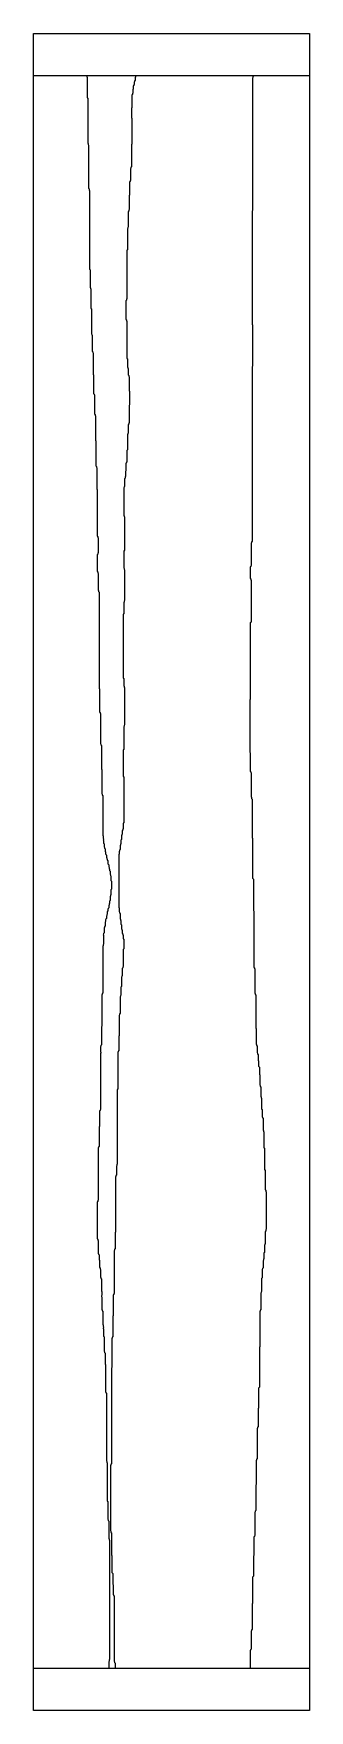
# Model space of a CAD drawing. Header units: metres. Extents: x -303 to 303, y -92 to 3592.
import ezdxf

# ---------------------------------------------------------------- set-up
doc = ezdxf.new("R2010")
doc.units = ezdxf.units.M
doc.header["$XCLIPFRAME"] = 0
for name, color, linetype in [('Curve_Exist', 63, 'Continuous'), ('CuttingCurve_A', 10, 'Continuous'), ('CuttingCurve_B', 30, 'Continuous'), ('Image', 191, 'Continuous'), ('Solution', 191, 'Continuous')]:
    doc.layers.add(name, color=color, linetype=linetype)
picture_1 = doc.add_image_def('image1.jpg', size_in_pixel=(606, 3684))
picture_2 = doc.add_image_def('image2.png', size_in_pixel=(606, 3500))

msp = doc.modelspace()

# ---------------------------------------------------------------- linework, layer by layer
at = {"layer": 'Curve_Exist'}
for points in [[(-186.9999999999995, 3500), (-185.9999999999995, 3499), (-185.9999999999995, 3497), (-184.9999999999995, 3496), (-184.9999999999995, 3451), (-183.9999999999995, 3450), (-183.9999999999996, 3351), (-182.9999999999996, 3350), (-182.9999999999996, 3348), (-181.9999999999996, 3347), (-181.9999999999996, 3252), (-180.9999999999996, 3251), (-180.9999999999996, 3248), (-179.9999999999996, 3247), (-179.9999999999996, 3074), (-178.9999999999996, 3073), (-178.9999999999996, 3034), (-177.9999999999996, 3033), (-177.9999999999996, 3032), (-176.9999999999996, 3031), (-176.9999999999996, 2988), (-175.9999999999996, 2987), (-175.9999999999996, 2932), (-174.9999999999996, 2931), (-174.9999999999996, 2930), (-173.9999999999996, 2929), (-173.9999999999996, 2894), (-172.9999999999996, 2893), (-172.9999999999996, 2891), (-171.9999999999996, 2890), (-171.9999999999996, 2843), (-170.9999999999996, 2842), (-170.9999999999996, 2801), (-169.9999999999996, 2800), (-169.9999999999996, 2799), (-168.9999999999996, 2798), (-168.9999999999996, 2756), (-167.9999999999996, 2755), (-167.9999999999996, 2753), (-166.9999999999996, 2752), (-166.9999999999996, 2698), (-165.9999999999996, 2697), (-165.9999999999996, 2642), (-164.9999999999996, 2641), (-164.9999999999996, 2639), (-163.9999999999996, 2638), (-163.9999999999996, 2591), (-162.9999999999996, 2590), (-162.9999999999996, 2488), (-161.9999999999996, 2487), (-161.9999999999996, 2485), (-160.9999999999996, 2484), (-160.9999999999997, 2451), (-161.9999999999997, 2450), (-161.9999999999997, 2448), (-162.9999999999997, 2447), (-162.9999999999997, 2410), (-161.9999999999997, 2409), (-161.9999999999997, 2407), (-160.9999999999997, 2406), (-160.9999999999997, 2369), (-159.9999999999997, 2368), (-159.9999999999997, 2366), (-158.9999999999997, 2365), (-158.9999999999997, 2153), (-157.9999999999997, 2152), (-157.9999999999997, 2101), (-156.9999999999997, 2100), (-156.9999999999997, 2099), (-155.9999999999997, 2098), (-155.9999999999997, 2032), (-154.9999999999997, 2031), (-154.9999999999997, 2029), (-153.9999999999997, 2028), (-153.9999999999997, 1976), (-152.9999999999997, 1975), (-152.9999999999997, 1922), (-151.9999999999997, 1921), (-151.9999999999997, 1919), (-150.9999999999997, 1918), (-150.9999999999997, 1830), (-149.9999999999997, 1829), (-149.9999999999997, 1824), (-148.9999999999997, 1823), (-148.9999999999997, 1821), (-149.9999999999997, 1820), (-148.9999999999997, 1819), (-148.9999999999997, 1813), (-147.9999999999997, 1812), (-147.9999999999997, 1805), (-146.9999999999997, 1804), (-146.9999999999997, 1802), (-145.9999999999997, 1801), (-145.9999999999997, 1795), (-144.9999999999997, 1794), (-144.9999999999997, 1790), (-143.9999999999997, 1789), (-143.9999999999997, 1788), (-142.9999999999997, 1787), (-142.9999999999997, 1782), (-141.9999999999997, 1781), (-141.9999999999997, 1779), (-140.9999999999997, 1778), (-140.9999999999997, 1776), (-139.9999999999997, 1775), (-139.9999999999997, 1768), (-137.9999999999997, 1766), (-137.9999999999997, 1761), (-136.9999999999997, 1760), (-136.9999999999997, 1757), (-135.9999999999997, 1756), (-135.9999999999997, 1753), (-134.9999999999997, 1752), (-134.9999999999997, 1745), (-133.9999999999998, 1744), (-133.9999999999998, 1742), (-132.9999999999998, 1741), (-132.9999999999998, 1731), (-131.9999999999998, 1730), (-131.9999999999998, 1712), (-132.9999999999998, 1711), (-132.9999999999998, 1700), (-133.9999999999998, 1699), (-133.9999999999998, 1697), (-134.9999999999997, 1696), (-134.9999999999997, 1687), (-135.9999999999997, 1686), (-135.9999999999997, 1681), (-136.9999999999997, 1680), (-136.9999999999997, 1677), (-137.9999999999997, 1676), (-137.9999999999997, 1671), (-138.9999999999997, 1670), (-138.9999999999997, 1669), (-139.9999999999997, 1668), (-139.9999999999997, 1664), (-140.9999999999997, 1663), (-140.9999999999997, 1657), (-141.9999999999997, 1656), (-141.9999999999997, 1654), (-142.9999999999997, 1653), (-142.9999999999997, 1648), (-143.9999999999997, 1647), (-143.9999999999997, 1646), (-144.9999999999997, 1645), (-144.9999999999997, 1641), (-145.9999999999998, 1640), (-145.9999999999998, 1631), (-146.9999999999997, 1630), (-146.9999999999997, 1628), (-147.9999999999997, 1627), (-147.9999999999997, 1616), (-148.9999999999997, 1615), (-148.9999999999997, 1613), (-149.9999999999998, 1612), (-148.9999999999997, 1611), (-148.9999999999997, 1591), (-149.9999999999998, 1590), (-149.9999999999998, 1588), (-150.9999999999998, 1587), (-150.9999999999998, 1484), (-151.9999999999998, 1483), (-151.9999999999998, 1481), (-152.9999999999998, 1480), (-152.9999999999998, 1411), (-153.9999999999998, 1410), (-153.9999999999998, 1370), (-154.9999999999998, 1369), (-154.9999999999998, 1367), (-155.9999999999998, 1366), (-155.9999999999998, 1355), (-154.9999999999998, 1354), (-154.9999999999998, 1352), (-155.9999999999998, 1351), (-155.9999999999998, 1228), (-156.9999999999998, 1227), (-156.9999999999998, 1226), (-157.9999999999998, 1225), (-157.9999999999998, 1191), (-158.9999999999998, 1190), (-158.9999999999998, 1147), (-159.9999999999998, 1146), (-159.9999999999998, 1145), (-160.9999999999998, 1144), (-160.9999999999998, 1029), (-161.9999999999998, 1028), (-161.9999999999998, 1026), (-162.9999999999998, 1025), (-162.9999999999998, 944), (-161.9999999999998, 943), (-161.9999999999998, 941), (-160.9999999999998, 940), (-160.9999999999998, 912), (-159.9999999999998, 911), (-159.9999999999998, 910), (-158.9999999999998, 909), (-158.9999999999998, 898), (-157.9999999999998, 897), (-157.9999999999998, 881), (-156.9999999999998, 880), (-156.9999999999998, 878), (-155.9999999999998, 877), (-155.9999999999998, 860), (-154.9999999999998, 859), (-154.9999999999998, 857), (-153.9999999999998, 856), (-153.9999999999999, 829), (-152.9999999999999, 828), (-152.9999999999999, 820), (-153.9999999999999, 819), (-153.9999999999999, 817), (-152.9999999999999, 816), (-152.9999999999999, 789), (-151.9999999999999, 788), (-151.9999999999999, 786), (-150.9999999999999, 785), (-150.9999999999999, 756), (-149.9999999999999, 755), (-149.9999999999999, 752), (-148.9999999999999, 751), (-148.9999999999999, 749), (-149.9999999999999, 748), (-149.9999999999999, 747), (-148.9999999999999, 746), (-148.9999999999999, 730), (-147.9999999999999, 729), (-147.9999999999999, 697), (-146.9999999999999, 696), (-146.9999999999999, 694), (-145.9999999999999, 693), (-145.9999999999999, 669), (-144.9999999999999, 668), (-144.9999999999999, 608), (-143.9999999999999, 607), (-143.9999999999999, 606), (-142.9999999999999, 605), (-142.9999999999999, 456), (-141.9999999999999, 455), (-141.9999999999999, 453), (-140.9999999999999, 452), (-140.9999999999999, 368), (-139.9999999999999, 367), (-139.9999999999999, 328), (-138.9999999999999, 327), (-138.9999999999999, 325), (-137.9999999999999, 324), (-137.9999999999999, 286), (-136.9999999999999, 285), (-136.9999999999999, 283), (-135.9999999999999, 282), (-135.9999999999999, 20), (-136.9999999999999, 19), (-136.9999999999999, 16), (-137.9999999999999, 15), (-137.9999999999999, 1)], [(180.0000000000004, 3500), (180.0000000000004, 3498), (179.0000000000004, 3497), (179.0000000000004, 3495), (178.0000000000004, 3494), (178.0000000000004, 3203), (177.0000000000004, 3202), (177.0000000000004, 2953), (178.0000000000004, 2952), (178.0000000000003, 2861), (177.0000000000004, 2860), (177.0000000000003, 2476), (176.0000000000003, 2475), (176.0000000000003, 2473), (175.0000000000003, 2472), (175.0000000000003, 2423), (174.0000000000003, 2422), (174.0000000000003, 2421), (173.0000000000003, 2420), (173.0000000000003, 2395), (174.0000000000003, 2394), (174.0000000000003, 2392), (175.0000000000003, 2391), (175.0000000000003, 2299), (173.0000000000003, 2297), (173.0000000000003, 2129), (172.0000000000003, 2128), (172.0000000000003, 2013), (173.0000000000003, 2012), (173.0000000000002, 1971), (174.0000000000002, 1970), (174.0000000000002, 1969), (175.0000000000002, 1968), (175.0000000000002, 1915), (176.0000000000002, 1914), (176.0000000000002, 1911), (177.0000000000002, 1910), (177.0000000000002, 1825), (178.0000000000002, 1824), (178.0000000000002, 1736), (180.0000000000002, 1734), (180.0000000000002, 1665), (181.0000000000002, 1664), (181.0000000000002, 1540), (182.0000000000002, 1539), (182.0000000000002, 1538), (183.0000000000002, 1537), (183.0000000000002, 1484), (184.0000000000002, 1483), (184.0000000000002, 1481), (185.0000000000002, 1480), (185.0000000000002, 1407), (186.0000000000002, 1406), (186.0000000000002, 1372), (187.0000000000002, 1371), (187.0000000000002, 1369), (188.0000000000002, 1368), (188.0000000000002, 1353), (189.0000000000002, 1352), (189.0000000000002, 1350), (190.0000000000002, 1349), (190.0000000000002, 1336), (191.0000000000002, 1335), (191.0000000000002, 1323), (193.0000000000002, 1321), (193.0000000000002, 1305), (194.0000000000002, 1304), (194.0000000000001, 1282), (195.0000000000001, 1281), (195.0000000000001, 1279), (196.0000000000001, 1278), (196.0000000000001, 1257), (197.0000000000002, 1256), (197.0000000000002, 1254), (198.0000000000002, 1253), (198.0000000000002, 1229), (199.0000000000001, 1228), (199.0000000000001, 1212), (200.0000000000002, 1211), (200.0000000000002, 1210), (201.0000000000002, 1209), (201.0000000000002, 1183), (202.0000000000002, 1182), (202.0000000000002, 1180), (203.0000000000002, 1179), (203.0000000000002, 1144), (204.0000000000002, 1143), (204.0000000000002, 1096), (206.0000000000002, 1094), (206.0000000000001, 1052), (207.0000000000002, 1051), (207.0000000000002, 1048), (208.0000000000001, 1047), (208.0000000000001, 965), (207.0000000000002, 964), (207.0000000000002, 961), (206.0000000000001, 960), (206.0000000000001, 933), (205.0000000000002, 932), (205.0000000000002, 931), (204.0000000000001, 930), (204.0000000000001, 914), (203.0000000000002, 913), (203.0000000000002, 900), (202.0000000000001, 899), (202.0000000000001, 897), (201.0000000000002, 896), (201.0000000000002, 880), (200.0000000000001, 879), (200.0000000000001, 878), (199.0000000000001, 877), (199.0000000000001, 858), (198.0000000000001, 857), (198.0000000000001, 828), (197.0000000000001, 827), (197.0000000000001, 826), (196.0000000000001, 825), (196.0000000000001, 788), (195.0000000000001, 787), (195.0000000000001, 785), (194.0000000000001, 784), (194.0000000000001, 707), (193.0000000000001, 706), (193.0000000000001, 618), (191.0000000000001, 616), (191.0000000000001, 572), (190.0000000000001, 571), (190.0000000000001, 531), (189, 530), (189, 528), (188, 527), (188, 461), (187.0000000000001, 460), (187.0000000000001, 458), (186.0000000000001, 457), (186.0000000000001, 404), (185.0000000000001, 403), (185, 347), (184, 346), (184, 344), (183, 343), (183, 292), (182, 291), (182, 290), (181, 289), (181, 248), (180, 247), (180, 203), (178, 201), (178, 143), (177, 142), (177, 86), (176, 85), (176, 83), (175, 82), (175, 43), (174, 42), (174, 41), (173, 40), (173, 1)]]:
    msp.add_lwpolyline(points, dxfattribs=at)
at = {"layer": 'CuttingCurve_A'}
msp.add_lwpolyline([(180.0000000000004, 3500), (180.0000000000004, 3498), (179.0000000000004, 3497), (179.0000000000004, 3495), (178.0000000000004, 3494), (178.0000000000004, 3203), (177.0000000000004, 3202), (177.0000000000004, 2953), (178.0000000000004, 2952), (178.0000000000003, 2861), (177.0000000000004, 2860), (177.0000000000003, 2476), (176.0000000000003, 2475), (176.0000000000003, 2473), (175.0000000000003, 2472), (175.0000000000003, 2423), (174.0000000000003, 2422), (174.0000000000003, 2421), (173.0000000000003, 2420), (173.0000000000003, 2395), (174.0000000000003, 2394), (174.0000000000003, 2392), (175.0000000000003, 2391), (175.0000000000003, 2299), (173.0000000000003, 2297), (173.0000000000003, 2129), (172.0000000000003, 2128), (172.0000000000003, 2013), (173.0000000000003, 2012), (173.0000000000002, 1971), (174.0000000000002, 1970), (174.0000000000002, 1969), (175.0000000000002, 1968), (175.0000000000002, 1915), (176.0000000000002, 1914), (176.0000000000002, 1911), (177.0000000000002, 1910), (177.0000000000002, 1825), (178.0000000000002, 1824), (178.0000000000002, 1736), (180.0000000000002, 1734), (180.0000000000002, 1665), (181.0000000000002, 1664), (181.0000000000002, 1540), (182.0000000000002, 1539), (182.0000000000002, 1538), (183.0000000000002, 1537), (183.0000000000002, 1484), (184.0000000000002, 1483), (184.0000000000002, 1481), (185.0000000000002, 1480), (185.0000000000002, 1407), (186.0000000000002, 1406), (186.0000000000002, 1372), (187.0000000000002, 1371), (187.0000000000002, 1369), (188.0000000000002, 1368), (188.0000000000002, 1353), (189.0000000000002, 1352), (189.0000000000002, 1350), (190.0000000000002, 1349), (190.0000000000002, 1336), (191.0000000000002, 1335), (191.0000000000002, 1323), (193.0000000000002, 1321), (193.0000000000002, 1305), (194.0000000000002, 1304), (194.0000000000001, 1282), (195.0000000000001, 1281), (195.0000000000001, 1279), (196.0000000000001, 1278), (196.0000000000001, 1257), (197.0000000000002, 1256), (197.0000000000002, 1254), (198.0000000000002, 1253), (198.0000000000002, 1229), (199.0000000000001, 1228), (199.0000000000001, 1212), (200.0000000000002, 1211), (200.0000000000002, 1210), (201.0000000000002, 1209), (201.0000000000002, 1183), (202.0000000000002, 1182), (202.0000000000002, 1180), (203.0000000000002, 1179), (203.0000000000002, 1144), (204.0000000000002, 1143), (204.0000000000002, 1096), (206.0000000000002, 1094), (206.0000000000001, 1052), (207.0000000000002, 1051), (207.0000000000002, 1048), (208.0000000000001, 1047), (208.0000000000001, 965), (207.0000000000002, 964), (207.0000000000002, 961), (206.0000000000001, 960), (206.0000000000001, 933), (205.0000000000002, 932), (205.0000000000002, 931), (204.0000000000001, 930), (204.0000000000001, 914), (203.0000000000002, 913), (203.0000000000002, 900), (202.0000000000001, 899), (202.0000000000001, 897), (201.0000000000002, 896), (201.0000000000002, 880), (200.0000000000001, 879), (200.0000000000001, 878), (199.0000000000001, 877), (199.0000000000001, 858), (198.0000000000001, 857), (198.0000000000001, 828), (197.0000000000001, 827), (197.0000000000001, 826), (196.0000000000001, 825), (196.0000000000001, 788), (195.0000000000001, 787), (195.0000000000001, 785), (194.0000000000001, 784), (194.0000000000001, 707), (193.0000000000001, 706), (193.0000000000001, 618), (191.0000000000001, 616), (191.0000000000001, 572), (190.0000000000001, 571), (190.0000000000001, 531), (189, 530), (189, 528), (188, 527), (188, 461), (187.0000000000001, 460), (187.0000000000001, 458), (186.0000000000001, 457), (186.0000000000001, 404), (185.0000000000001, 403), (185, 347), (184, 346), (184, 344), (183, 343), (183, 292), (182, 291), (182, 290), (181, 289), (181, 248), (180, 247), (180, 203), (178, 201), (178, 143), (177, 142), (177, 86), (176, 85), (176, 83), (175, 82), (175, 43), (174, 42), (174, 41), (173, 40), (173, 1)], dxfattribs=at)
at = {"layer": 'CuttingCurve_B'}
msp.add_lwpolyline([(-78.99999999999955, 3500), (-78.99999999999955, 3496), (-79.99999999999956, 3495), (-79.99999999999956, 3489), (-80.99999999999957, 3488), (-80.99999999999957, 3486), (-81.99999999999956, 3485), (-81.99999999999956, 3480), (-82.99999999999956, 3479), (-82.99999999999956, 3478), (-83.99999999999955, 3477), (-83.99999999999955, 3470), (-84.99999999999955, 3469), (-84.99999999999955, 3461), (-85.99999999999957, 3460), (-85.99999999999957, 3458), (-86.99999999999956, 3457), (-86.99999999999957, 3429), (-87.99999999999957, 3428), (-87.99999999999957, 3407), (-86.99999999999957, 3406), (-86.99999999999957, 3349), (-87.99999999999957, 3348), (-87.99999999999959, 3299), (-88.99999999999959, 3298), (-88.99999999999959, 3296), (-89.99999999999959, 3295), (-89.99999999999959, 3269), (-90.99999999999957, 3268), (-90.99999999999957, 3267), (-91.99999999999957, 3266), (-91.99999999999957, 3237), (-92.99999999999959, 3236), (-92.99999999999959, 3205), (-93.99999999999962, 3204), (-93.99999999999962, 3202), (-94.9999999999996, 3201), (-94.9999999999996, 3167), (-95.9999999999996, 3166), (-95.9999999999996, 3164), (-96.9999999999996, 3163), (-96.9999999999996, 3117), (-97.99999999999962, 3116), (-97.99999999999962, 3009), (-98.99999999999963, 3008), (-98.99999999999963, 3006), (-99.99999999999962, 3005), (-99.99999999999964, 2964), (-98.99999999999963, 2963), (-98.99999999999963, 2961), (-97.99999999999963, 2960), (-97.99999999999963, 2878), (-96.99999999999963, 2877), (-96.99999999999964, 2859), (-95.99999999999964, 2858), (-95.99999999999964, 2857), (-94.99999999999964, 2856), (-94.99999999999964, 2842), (-93.99999999999964, 2841), (-93.99999999999964, 2839), (-92.99999999999964, 2838), (-92.99999999999964, 2807), (-91.99999999999964, 2806), (-91.99999999999964, 2776), (-92.99999999999964, 2775), (-92.99999999999966, 2737), (-93.99999999999966, 2736), (-93.99999999999966, 2734), (-94.99999999999966, 2733), (-94.99999999999966, 2714), (-95.99999999999964, 2713), (-95.99999999999964, 2712), (-96.99999999999967, 2711), (-96.99999999999967, 2677), (-97.99999999999966, 2676), (-97.99999999999966, 2651), (-98.99999999999966, 2650), (-98.99999999999966, 2649), (-99.99999999999966, 2648), (-99.99999999999966, 2631), (-100.9999999999996, 2630), (-100.9999999999996, 2619), (-101.9999999999996, 2618), (-101.9999999999996, 2615), (-102.9999999999996, 2614), (-102.9999999999996, 2597), (-103.9999999999996, 2596), (-103.9999999999996, 2595), (-104.9999999999996, 2594), (-104.9999999999996, 2533), (-103.9999999999996, 2532), (-103.9999999999996, 2531), (-102.9999999999996, 2530), (-102.9999999999997, 2457), (-104.9999999999997, 2455), (-104.9999999999997, 2418), (-103.9999999999997, 2417), (-103.9999999999997, 2415), (-102.9999999999997, 2414), (-102.9999999999997, 2346), (-103.9999999999997, 2345), (-103.9999999999997, 2343), (-104.9999999999997, 2342), (-104.9999999999997, 2317), (-105.9999999999997, 2316), (-105.9999999999997, 2176), (-104.9999999999997, 2175), (-104.9999999999997, 2159), (-103.9999999999997, 2158), (-103.9999999999997, 2156), (-102.9999999999997, 2155), (-102.9999999999997, 2073), (-103.9999999999997, 2072), (-103.9999999999997, 2070), (-104.9999999999997, 2069), (-104.9999999999997, 2019), (-105.9999999999997, 2018), (-105.9999999999997, 1960), (-104.9999999999997, 1959), (-104.9999999999997, 1858), (-105.9999999999997, 1857), (-105.9999999999997, 1845), (-106.9999999999997, 1844), (-106.9999999999997, 1842), (-107.9999999999997, 1841), (-107.9999999999997, 1833), (-108.9999999999997, 1832), (-108.9999999999997, 1831), (-109.9999999999997, 1830), (-109.9999999999997, 1821), (-110.9999999999997, 1820), (-110.9999999999997, 1812), (-111.9999999999997, 1811), (-111.9999999999997, 1809), (-112.9999999999997, 1808), (-112.9999999999997, 1799), (-113.9999999999997, 1798), (-113.9999999999997, 1796), (-114.9999999999997, 1795), (-114.9999999999997, 1789), (-115.9999999999997, 1788), (-115.9999999999998, 1672), (-114.9999999999998, 1671), (-114.9999999999998, 1663), (-113.9999999999998, 1662), (-113.9999999999998, 1660), (-112.9999999999998, 1659), (-112.9999999999998, 1647), (-111.9999999999998, 1646), (-111.9999999999998, 1644), (-110.9999999999998, 1643), (-110.9999999999998, 1635), (-109.9999999999998, 1634), (-109.9999999999998, 1625), (-108.9999999999998, 1624), (-108.9999999999998, 1623), (-107.9999999999998, 1622), (-107.9999999999998, 1615), (-106.9999999999998, 1614), (-106.9999999999998, 1612), (-105.9999999999998, 1611), (-105.9999999999998, 1603), (-104.9999999999998, 1602), (-104.9999999999998, 1581), (-105.9999999999998, 1580), (-105.9999999999998, 1542), (-106.9999999999998, 1541), (-106.9999999999998, 1539), (-107.9999999999998, 1538), (-107.9999999999998, 1522), (-108.9999999999998, 1521), (-108.9999999999998, 1520), (-109.9999999999998, 1519), (-109.9999999999998, 1498), (-110.9999999999998, 1497), (-110.9999999999998, 1479), (-111.9999999999998, 1478), (-111.9999999999998, 1477), (-112.9999999999998, 1476), (-112.9999999999998, 1439), (-113.9999999999998, 1438), (-113.9999999999998, 1436), (-114.9999999999998, 1435), (-114.9999999999998, 1390), (-115.9999999999998, 1389), (-115.9999999999998, 1357), (-116.9999999999998, 1356), (-116.9999999999998, 1355), (-117.9999999999998, 1354), (-117.9999999999998, 1273), (-118.9999999999998, 1272), (-118.9999999999998, 1108), (-119.9999999999998, 1107), (-119.9999999999998, 1105), (-120.9999999999998, 1104), (-120.9999999999998, 1084), (-121.9999999999998, 1083), (-121.9999999999998, 1081), (-122.9999999999998, 1080), (-122.9999999999998, 959), (-123.9999999999998, 958), (-123.9999999999998, 922), (-124.9999999999998, 921), (-124.9999999999998, 919), (-125.9999999999998, 918), (-125.9999999999999, 824), (-126.9999999999999, 823), (-126.9999999999999, 822), (-127.9999999999999, 821), (-127.9999999999999, 775), (-128.9999999999999, 774), (-128.9999999999999, 729), (-129.9999999999999, 728), (-129.9999999999999, 726), (-130.9999999999999, 725), (-130.9999999999999, 661), (-131.9999999999999, 660), (-131.9999999999999, 450), (-132.9999999999999, 449), (-132.9999999999999, 447), (-133.9999999999999, 446), (-133.9999999999999, 303), (-132.9999999999999, 302), (-132.9999999999999, 299), (-131.9999999999999, 298), (-131.9999999999999, 249), (-130.9999999999999, 248), (-130.9999999999999, 211), (-128.9999999999999, 209), (-128.9999999999999, 185), (-127.9999999999999, 184), (-127.9999999999999, 162), (-127, 161), (-127, 160), (-126, 159), (-126, 16), (-125, 15), (-125, 13), (-124, 12), (-124, 1)], dxfattribs=at)

# ---------------------------------------------------------------- pictures from other files: only their frames are drawn
at = {"layer": 'Image'}
image = msp.add_image(picture_1, insert=(-303, -92.10526315789473), size_in_units=(606, 3684), dxfattribs=at)
image.set_boundary_path([(-0.5, -0.5), (605.4999999999999, 3683.5)])
image.dxf.clipping = 0
image.dxf.flags = 3
at = {"layer": 'Solution'}
image = msp.add_image(picture_2, insert=(303.0000000000005, 3500), size_in_units=(606, 3500), rotation=180, dxfattribs=at)
image.set_boundary_path([(-0.5, -0.5), (605.4999999999999, 3499.5)])
image.dxf.clipping = 0
image.dxf.flags = 3

doc.saveas('drawing.dxf')
